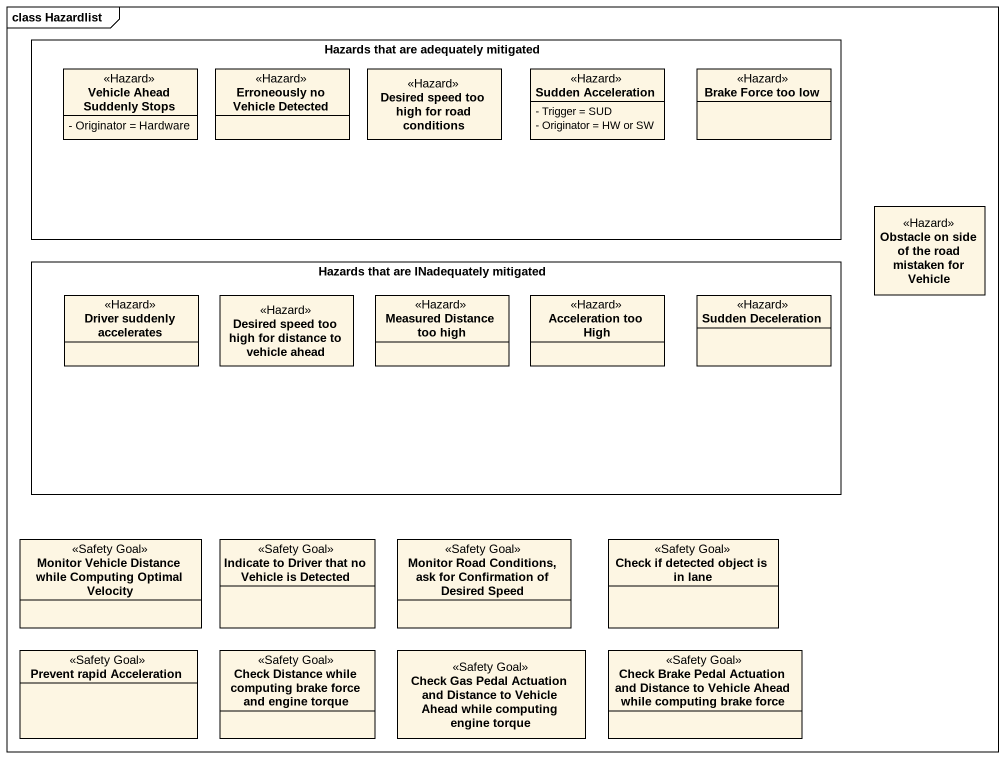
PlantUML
@startuml
mainframe class Hazardlist
hide circle
hide empty members
skinparam classAttributeIconSize 0
rectangle "Hazards that are adequately mitigated" as Hazards_that_are_adequately {
  class "Vehicle Ahead Suddenly Stops" as Vehicle_Ahead_Suddenly_Stops <<Hazard>> {
    - Originator = Hardware
  }
  class "Erroneously no Vehicle Detected" as Erroneously_no_Vehicle <<Hazard>>
  class "Desired speed too high for road conditions" as Desired_speed_too_high_for <<Hazard>>
  class "Sudden Acceleration" as Sudden_Acceleration <<Hazard>> {
    - Trigger = SUD
    - Originator = HW or SW
  }
  class "Brake Force too low" as Brake_Force_too_low <<Hazard>>
}
class "Obstacle on side of the road mistaken for Vehicle" as Obstacle_on_side_of_the <<Hazard>>
rectangle "Hazards that are INadequately mitigated" as Hazards_that_are {
  class "Driver suddenly accelerates" as Driver_suddenly_accelerates <<Hazard>>
  class "Desired speed too high for distance to vehicle ahead" as Desired_speed_too_high_for_2 <<Hazard>>
  class "Measured Distance too high" as Measured_Distance_too_high <<Hazard>>
  class "Acceleration too High" as Acceleration_too_High <<Hazard>>
  class "Sudden Deceleration" as Sudden_Deceleration <<Hazard>>
}
class "Monitor Vehicle Distance while Computing Optimal Velocity" as Monitor_Vehicle_Distance <<Safety Goal>>
class "Indicate to Driver that no Vehicle is Detected" as Indicate_to_Driver_that_no <<Safety Goal>>
class "Monitor Road Conditions, ask for Confirmation of Desired Speed" as Monitor_Road_Conditions_ask <<Safety Goal>>
class "Check if detected object is in lane" as Check_if_detected_object_is <<Safety Goal>>
class "Prevent rapid Acceleration" as Prevent_rapid_Acceleration <<Safety Goal>>
class "Check Distance while computing brake force and engine torque" as Check_Distance_while <<Safety Goal>>
class "Check Gas Pedal Actuation and Distance to Vehicle Ahead while computing engine torque" as Check_Gas_Pedal_Actuation <<Safety Goal>>
class "Check Brake Pedal Actuation and Distance to Vehicle Ahead while computing brake force" as Check_Brake_Pedal_Actuation <<Safety Goal>>
@enduml
